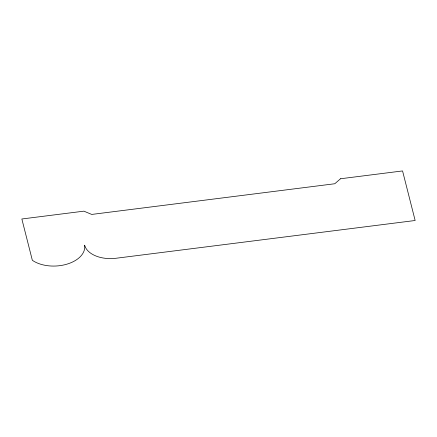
<?xml version="1.0" encoding="UTF-8"?>
<svg xmlns="http://www.w3.org/2000/svg" width="437" height="437" viewBox="0 0 437 437"><rect width="100%" height="100%" fill="white"/><g stroke="black" fill="none" stroke-linecap="round" stroke-linejoin="round"><path stroke-width="0.66" d="M340.527 178.76L334.775 183.748L91.732 214.43L83.882 211.158L21.85 218.986L32.343 260.294A29.727 18.179 -2.9 0 0 66.582 264.265A29.727 18.179 -2.9 0 0 84.631 245.168A27.536 16.841 -2.9 0 0 116.024 258.256L415.15 220.499L402.559 170.933L340.527 178.76"/></g></svg>
